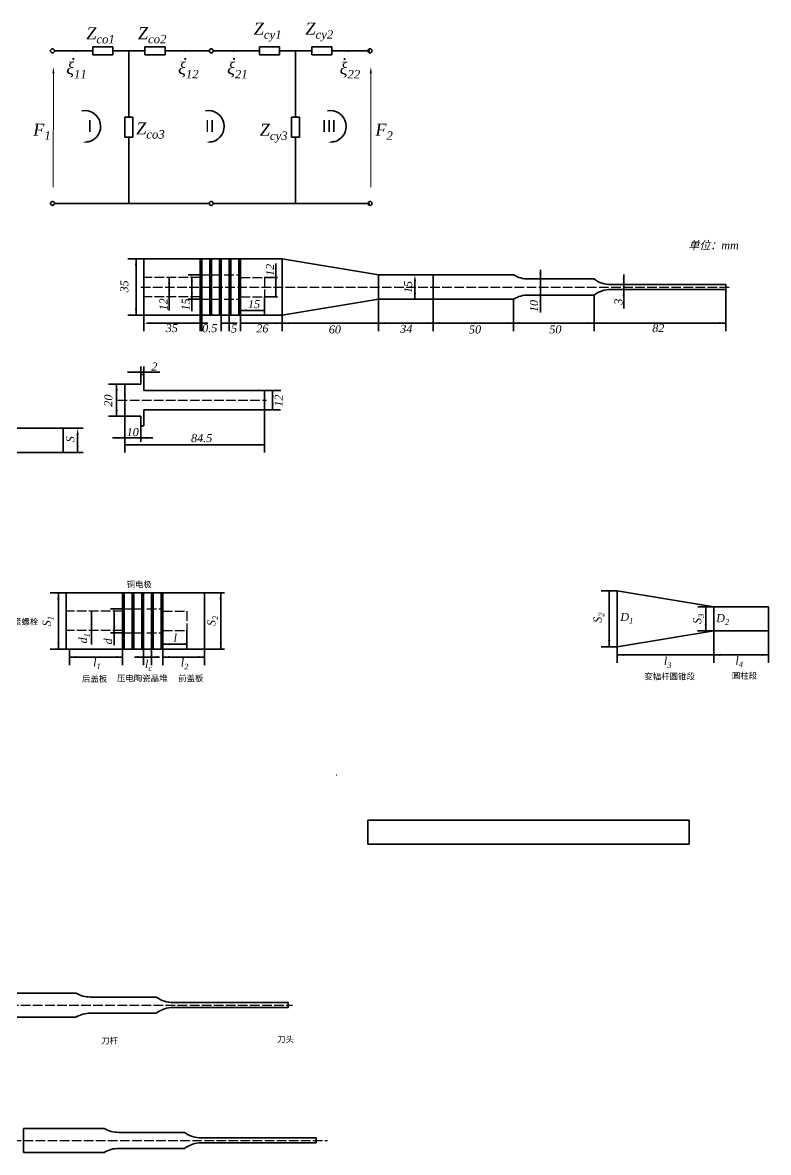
# Model space of a CAD drawing. Header units: millimetres. Extents: x 1780 to 3619, y -4222 to 1986.
# Drawn here: x 2557 to 3485, y -4222 to -2816 of the extents above; entities that cross this region are included whole.
import ezdxf

# ---------------------------------------------------------------- set-up
doc = ezdxf.new("R2010")
doc.units = ezdxf.units.MM
doc.linetypes.add('ACAD_ISO02W100', pattern=[15, 12, -3])
doc.layers.get('0').update_dxf_attribs({"lineweight": 35})
doc.layers.add('尺寸', color=7, linetype='Continuous', lineweight=20)
doc.layers.add('虚线', color=250, linetype='ACAD_ISO02W100')
doc.styles.add('TimesNewRoman', font='timesi.ttf', dxfattribs={"height": 10})
doc.styles.add('TimesNewRoman15', font='timesi.ttf', dxfattribs={"height": 15})
doc.styles.add('宋体7.5', font='', dxfattribs={"height": 7.5})
doc.styles.get('宋体7.5').set_extended_font_data('SimSun')

msp = doc.modelspace()

# ---------------------------------------------------------------- linework, layer by layer
for p, q in [((2597, -2850.7), (2644.5, -2850.7)), ((2644.5, -2850.7), (2644.5, -2845.7)), ((2644.5, -2845.7), (2657, -2845.7)), ((2644.5, -2850.7), (2644.5, -2855.7)), ((2644.5, -2855.7), (2657, -2855.7)), ((2669.5, -2845.7), (2657, -2845.7)), ((2669.5, -2855.7), (2657, -2855.7)), ((2669.5, -2850.7), (2669.5, -2845.7)), ((2669.5, -2850.7), (2669.5, -2855.7)), ((2669.5, -2850.7), (2689.5, -2850.7)), ((2709.5, -2850.7), (2689.5, -2850.7)), ((2689.5, -2933.2), (2689.5, -2850.7)), ((2709.5, -2850.7), (2709.5, -2845.7)), ((2709.5, -2845.7), (2722, -2845.7)), ((2709.5, -2850.7), (2709.5, -2855.7)), ((2709.5, -2855.7), (2722, -2855.7)), ((2734.5, -2845.7), (2722, -2845.7)), ((2734.5, -2855.7), (2722, -2855.7)), ((2734.5, -2850.7), (2734.5, -2845.7)), ((2734.5, -2850.7), (2734.5, -2855.7)), ((2789.5, -2850.7), (2734.5, -2850.7)), ((2794.5, -2850.7), (2852, -2850.7)), ((2852, -2850.7), (2852, -2845.7)), ((2852, -2845.7), (2864.5, -2845.7)), ((2852, -2850.7), (2852, -2855.7)), ((2852, -2855.7), (2864.5, -2855.7)), ((2877, -2845.7), (2864.5, -2845.7)), ((2877, -2855.7), (2864.5, -2855.7)), ((2877, -2850.7), (2877, -2845.7)), ((2877, -2850.7), (2877, -2855.7)), ((2877, -2850.7), (2897, -2850.7)), ((2917, -2850.7), (2897, -2850.7)), ((2897, -2933.2), (2897, -2850.7)), ((2917, -2850.7), (2917, -2845.7)), ((2917, -2845.7), (2929.5, -2845.7)), ((2917, -2850.7), (2917, -2855.7)), ((2917, -2855.7), (2929.5, -2855.7)), ((2942, -2845.7), (2929.5, -2845.7)), ((2942, -2855.7), (2929.5, -2855.7)), ((2942, -2850.7), (2942, -2845.7)), ((2942, -2850.7), (2989.5, -2850.7)), ((2942, -2850.7), (2942, -2855.7)), ((2689.5, -2933.2), (2684.5, -2933.2)), ((2684.5, -2933.2), (2684.5, -2945.7)), ((2689.5, -2933.2), (2694.5, -2933.2)), ((2694.5, -2933.2), (2694.5, -2945.7)), ((2897, -2933.2), (2892, -2933.2)), ((2892, -2933.2), (2892, -2945.7)), ((2897, -2933.2), (2902, -2933.2)), ((2902, -2933.2), (2902, -2945.7)), ((2684.5, -2958.2), (2684.5, -2945.7)), ((2694.5, -2958.2), (2694.5, -2945.7)), ((2892, -2958.2), (2892, -2945.7)), ((2902, -2958.2), (2902, -2945.7)), ((2689.5, -2958.2), (2684.5, -2958.2)), ((2689.5, -2958.2), (2694.5, -2958.2)), ((2689.5, -3040.7), (2689.5, -2958.2)), ((2897, -2958.2), (2892, -2958.2)), ((2897, -2958.2), (2902, -2958.2)), ((2897, -3040.7), (2897, -2958.2)), ((2689.5, -3040.7), (2597, -3040.7)), ((2689.5, -3040.7), (2789.5, -3040.7)), ((2897, -3040.7), (2794.5, -3040.7)), ((2897, -3040.7), (2942, -3040.7)), ((2942, -3040.7), (2989.5, -3040.7)), ((2708.3, -3109.8), (2688.3, -3109.8)), ((2698.4, -3179.8), (2698.4, -3110)), ((2778.3, -3109.8), (2708.3, -3109.8)), ((2708.3, -3109.8), (2708.3, -3144.8)), ((2780.3, -3109.8), (2778.3, -3109.8)), ((2778.3, -3109.8), (2778.3, -3144.8)), ((2790.3, -3109.8), (2780.3, -3109.8)), ((2780.3, -3109.8), (2780.3, -3144.8)), ((2792.3, -3109.8), (2790.3, -3109.8)), ((2790.3, -3109.8), (2790.3, -3144.8)), ((2802.3, -3109.8), (2792.3, -3109.8)), ((2792.3, -3109.8), (2792.3, -3144.8)), ((2804.3, -3109.8), (2802.3, -3109.8)), ((2802.3, -3109.8), (2802.3, -3144.8)), ((2814.3, -3109.8), (2804.3, -3109.8)), ((2804.3, -3109.8), (2804.3, -3144.8)), ((2816.3, -3109.8), (2814.3, -3109.8)), ((2814.3, -3109.8), (2814.3, -3144.8)), ((2826.3, -3109.8), (2816.3, -3109.8)), ((2816.3, -3109.8), (2816.3, -3144.8)), ((2828.3, -3109.8), (2826.3, -3109.8)), ((2826.3, -3109.8), (2826.3, -3144.8)), ((2828.3, -3109.8), (2828.3, -3144.8)), ((2828.3, -3109.8), (2880.3, -3109.8)), ((2872.2, -3115.5), (2872.2, -3144.9)), ((2880.3, -3109.8), (2880.3, -3144.8)), ((2880.3, -3109.8), (3000.3, -3129.8)), ((2880.3, -3179.8), (2880.3, -3109.8)), ((2739.6, -3132.8), (2739.6, -3144.9)), ((2778.3, -3129.8), (2763.3, -3129.8)), ((2767.9, -3132.3), (2767.9, -3144.9)), ((2858.3, -3132.8), (2874.4, -3132.8)), ((3068.3, -3129.8), (3000.3, -3129.8)), ((3000.3, -3129.8), (3000.3, -3159.8)), ((3068.3, -3129.8), (3168.3, -3129.8)), ((3068.3, -3129.8), (3068.3, -3159.8)), ((3186.6, -3134.8), (3268.3, -3134.8)), ((3201.5, -3123.3), (3201.5, -3176.5)), ((3305.2, -3129), (3305.2, -3171.7)), ((2708.3, -3179.8), (2708.3, -3144.8)), ((2739.6, -3174.2), (2739.6, -3144.9)), ((2767.9, -3174.9), (2767.9, -3144.9)), ((2778.3, -3179.8), (2778.3, -3144.8)), ((2780.3, -3179.8), (2780.3, -3144.8)), ((2790.3, -3179.8), (2790.3, -3144.8)), ((2792.3, -3179.8), (2792.3, -3144.8)), ((2802.3, -3179.8), (2802.3, -3144.8)), ((2804.3, -3179.8), (2804.3, -3144.8)), ((2814.3, -3179.8), (2814.3, -3144.8)), ((2816.3, -3179.8), (2816.3, -3144.8)), ((2826.3, -3179.8), (2826.3, -3144.8)), ((2828.3, -3179.8), (2828.3, -3144.8)), ((2872.2, -3156.9), (2872.2, -3144.9)), ((2880.3, -3179.8), (2880.3, -3144.8)), ((3045.5, -3137.8), (3045.5, -3159.7)), ((3368.3, -3141.8), (3289.6, -3141.8)), ((3289.6, -3147.8), (3368.3, -3147.8)), ((3432.3, -3141.8), (3368.3, -3141.8)), ((3368.3, -3147.8), (3432.3, -3147.8)), ((3432.3, -3147.8), (3432.3, -3141.8)), ((3432.3, -3147.8), (3432.3, -3189.6)), ((2778.3, -3159.8), (2763.3, -3159.8)), ((2858.3, -3156.8), (2874.4, -3156.9)), ((2858.3, -3156.8), (2858.3, -3168.9)), ((2880.3, -3179.8), (3000.3, -3159.8)), ((3000.3, -3159.8), (3068.3, -3159.8)), ((3000.3, -3159.8), (3000.3, -3189.8)), ((3068.3, -3159.8), (3168.3, -3159.8)), ((3068.3, -3159.8), (3068.3, -3189.8)), ((3168.3, -3159.8), (3168.3, -3189.7)), ((3186.6, -3154.8), (3268.3, -3154.8)), ((3268.3, -3154.8), (3268.3, -3189.7)), ((2828.4, -3173.9), (2858.4, -3173.9)), ((2858.3, -3168.9), (2858.3, -3178.9)), ((2708.3, -3179.8), (2688.3, -3179.8)), ((2778.3, -3179.8), (2708.3, -3179.8)), ((2708.3, -3179.8), (2708.3, -3189.8)), ((2708.3, -3189.8), (2708.3, -3199.8)), ((2712.3, -3189.8), (2778.3, -3189.8)), ((2780.3, -3179.8), (2778.3, -3179.8)), ((2778.3, -3179.8), (2778.3, -3189.8)), ((2778.3, -3189.8), (2778.3, -3199.8)), ((2778.3, -3189.8), (2787.8, -3189.8)), ((2790.3, -3179.8), (2780.3, -3179.8)), ((2780.3, -3179.8), (2780.3, -3189.8)), ((2780.3, -3189.8), (2780.3, -3199.8)), ((2792.3, -3179.8), (2790.3, -3179.8)), ((2802.3, -3179.8), (2792.3, -3179.8)), ((2804.3, -3179.8), (2802.3, -3179.8)), ((2814.3, -3179.8), (2804.3, -3179.8)), ((2804.3, -3179.8), (2804.3, -3189.8)), ((2804.3, -3189.8), (2804.3, -3199.8)), ((2804.3, -3189.8), (2824.3, -3189.8)), ((2816.3, -3179.8), (2814.3, -3179.8)), ((2814.3, -3179.8), (2814.3, -3189.8)), ((2814.3, -3189.8), (2814.3, -3199.8)), ((2826.3, -3179.8), (2816.3, -3179.8)), ((2828.3, -3179.8), (2826.3, -3179.8)), ((2828.3, -3179.8), (2828.3, -3189.8)), ((2828.3, -3179.8), (2880.3, -3179.8)), ((2828.3, -3189.8), (2880.3, -3189.8)), ((2828.3, -3189.8), (2828.3, -3199.8)), ((2880.3, -3179.8), (2880.3, -3189.8)), ((2880.3, -3189.8), (3011.6, -3189.8)), ((2880.3, -3189.8), (2880.3, -3199.8)), ((3000.3, -3189.8), (3070.3, -3189.8)), ((3000.3, -3189.8), (3000.3, -3199.8)), ((3068.3, -3189.8), (3168, -3189.8)), ((3068.3, -3189.8), (3068.3, -3199.8)), ((3168.3, -3189.7), (3168.3, -3199.7)), ((3168.3, -3189.7), (3268, -3189.7)), ((3268.3, -3189.7), (3432.3, -3189.6)), ((3268.3, -3189.7), (3268.3, -3199.7)), ((3432.3, -3189.6), (3432.3, -3199.6)), ((2704.3, -3243.7), (2704.3, -3253.7)), ((2708.3, -3253.7), (2708.3, -3243.7)), ((2728.2, -3250.7), (2687.7, -3250.7)), ((2704.3, -3265.7), (2704.3, -3253.7)), ((2704.3, -3253.7), (2708.3, -3253.7)), ((2708.3, -3253.7), (2708.3, -3273.7)), ((2684.3, -3265.7), (2664.3, -3265.7)), ((2674.3, -3305.7), (2674.3, -3265.7)), ((2684.3, -3285.7), (2684.3, -3265.7)), ((2684.3, -3265.7), (2704.3, -3265.7)), ((2708.3, -3273.7), (2858.4, -3273.7)), ((2858.3, -3297.7), (2858.4, -3273.7)), ((2878.4, -3273.7), (2858.4, -3273.7)), ((2868.3, -3297.7), (2868.4, -3273.7)), ((2684.3, -3285.7), (2684.3, -3305.7)), ((2684.3, -3305.7), (2664.3, -3305.6)), ((2684.3, -3305.7), (2704.3, -3305.7)), ((2684.3, -3305.7), (2684.3, -3320.7)), ((2704.3, -3305.7), (2704.3, -3317.7)), ((2708.3, -3317.7), (2708.3, -3297.7)), ((2708.3, -3297.7), (2858.3, -3297.7)), ((2858.3, -3297.7), (2858.3, -3350.7)), ((2878.3, -3297.7), (2858.3, -3297.7)), ((2704.3, -3317.7), (2708.3, -3317.7)), ((2704.3, -3317.7), (2704.3, -3337.7)), ((2207.6, -3320.7), (2607.6, -3320.7)), ((2607.6, -3320.7), (2632.6, -3320.7)), ((2607.6, -3350.7), (2607.6, -3320.7)), ((2625.8, -3328.7), (2625.7, -3351.7)), ((2669.3, -3332.7), (2719.3, -3332.7)), ((2684.3, -3320.7), (2684.3, -3335.7)), ((2684.3, -3335.7), (2684.3, -3350.7)), ((2684.3, -3341.3), (2858.3, -3341.3)), ((2207.6, -3350.7), (2607.6, -3350.7)), ((2607.6, -3350.7), (2632.6, -3350.7)), ((2611.7, -3525.6), (2591.7, -3525.6)), ((2601.8, -3595.6), (2601.8, -3525.8)), ((2681.7, -3525.6), (2611.7, -3525.6)), ((2611.7, -3525.6), (2611.7, -3560.6)), ((2683.7, -3525.6), (2681.7, -3525.6)), ((2681.7, -3525.6), (2681.7, -3560.6)), ((2693.7, -3525.6), (2683.7, -3525.6)), ((2683.7, -3525.6), (2683.7, -3560.6)), ((2695.7, -3525.6), (2693.7, -3525.6)), ((2693.7, -3525.6), (2693.7, -3560.6)), ((2705.7, -3525.6), (2695.7, -3525.6)), ((2695.7, -3525.6), (2695.7, -3560.6)), ((2707.7, -3525.6), (2705.7, -3525.6)), ((2705.7, -3525.6), (2705.7, -3560.6)), ((2717.7, -3525.6), (2707.7, -3525.6)), ((2707.7, -3525.6), (2707.7, -3560.6)), ((2719.7, -3525.6), (2717.7, -3525.6)), ((2717.7, -3525.6), (2717.7, -3560.6)), ((2729.7, -3525.6), (2719.7, -3525.6)), ((2719.7, -3525.6), (2719.7, -3560.6)), ((2731.7, -3525.6), (2729.7, -3525.6)), ((2729.7, -3525.6), (2729.7, -3560.6)), ((2731.7, -3525.6), (2731.7, -3560.6)), ((2731.7, -3525.6), (2783.7, -3525.6)), ((2783.7, -3525.6), (2783.7, -3560.6)), ((2783.7, -3595.6), (2783.7, -3525.6)), ((2803.7, -3525.6), (2783.7, -3525.6)), ((2803.7, -3525.6), (2808.7, -3525.6)), ((2803.8, -3595.6), (2803.8, -3525.8)), ((3277.3, -3522.9), (3297.3, -3522.9)), ((3287.2, -3592.9), (3287.2, -3523.1)), ((3297.3, -3522.9), (3297.3, -3557.9)), ((3297.3, -3522.9), (3417.3, -3542.9)), ((3297.3, -3592.9), (3297.3, -3522.9)), ((3417.3, -3542.9), (3397.3, -3542.9)), ((3407.3, -3573), (3407.3, -3543.1)), ((3485.3, -3542.9), (3417.3, -3542.9)), ((3417.3, -3542.9), (3417.3, -3572.9)), ((3485.3, -3542.9), (3485.3, -3572.9)), ((2643, -3548.6), (2643, -3560.7)), ((2681.7, -3545.6), (2666.7, -3545.6)), ((2671.3, -3548.1), (2671.3, -3560.6)), ((3297.3, -3592.9), (3297.3, -3557.9)), ((2611.7, -3595.6), (2611.7, -3560.6)), ((2643, -3590), (2643, -3560.7)), ((2671.3, -3590.6), (2671.3, -3560.6)), ((2681.7, -3595.6), (2681.7, -3560.6)), ((2683.7, -3595.6), (2683.7, -3560.6)), ((2693.7, -3595.6), (2693.7, -3560.6)), ((2695.7, -3595.6), (2695.7, -3560.6)), ((2705.7, -3595.6), (2705.7, -3560.6)), ((2707.7, -3595.6), (2707.7, -3560.6)), ((2717.7, -3595.6), (2717.7, -3560.6)), ((2719.7, -3595.6), (2719.7, -3560.6)), ((2729.7, -3595.6), (2729.7, -3560.6)), ((2731.7, -3595.6), (2731.7, -3560.6)), ((2761.7, -3572.6), (2761.7, -3584.6)), ((2783.7, -3595.6), (2783.7, -3560.6)), ((3297.3, -3592.9), (3417.3, -3572.9)), ((3417.2, -3573), (3397.2, -3572.9)), ((3417.3, -3572.9), (3485.3, -3572.9)), ((3417.3, -3572.9), (3417.3, -3602.9)), ((3485.3, -3572.9), (3485.2, -3602.9)), ((2681.7, -3575.6), (2666.7, -3575.6)), ((2761.7, -3584.6), (2761.7, -3594.6)), ((2611.7, -3595.6), (2591.7, -3595.6)), ((2681.7, -3595.6), (2611.7, -3595.6)), ((2615.7, -3595.6), (2615.7, -3605.6)), ((2683.7, -3595.6), (2681.7, -3595.6)), ((2681.7, -3595.6), (2681.7, -3605.5)), ((2693.7, -3595.6), (2683.7, -3595.6)), ((2695.7, -3595.6), (2693.7, -3595.6)), ((2705.7, -3595.6), (2695.7, -3595.6)), ((2707.7, -3595.6), (2705.7, -3595.6)), ((2717.7, -3595.6), (2707.7, -3595.6)), ((2707.7, -3595.6), (2707.7, -3605.5)), ((2719.7, -3595.6), (2717.7, -3595.6)), ((2717.7, -3595.6), (2717.7, -3605.5)), ((2729.7, -3595.6), (2719.7, -3595.6)), ((2731.7, -3595.6), (2729.7, -3595.6)), ((2731.7, -3595.6), (2731.7, -3605.6)), ((2731.7, -3595.6), (2783.7, -3595.6)), ((2731.8, -3589.6), (2761.8, -3589.6)), ((2783.7, -3595.6), (2783.7, -3605.6)), ((2803.7, -3595.6), (2783.7, -3595.6)), ((2803.7, -3595.6), (2808.7, -3595.6)), ((3277.3, -3592.9), (3297.3, -3592.9)), ((3297.3, -3592.9), (3297.3, -3602.9)), ((2615.7, -3605.6), (2681.7, -3605.5)), ((2615.7, -3605.6), (2615.7, -3615.6)), ((2681.7, -3605.5), (2681.7, -3615.5)), ((2696.7, -3605.5), (2727.7, -3605.5)), ((2707.7, -3605.5), (2707.7, -3615.5)), ((2717.7, -3605.5), (2717.7, -3615.5)), ((2731.7, -3605.6), (2783.7, -3605.6)), ((2731.7, -3605.6), (2731.7, -3615.6)), ((2783.7, -3605.6), (2783.7, -3615.6)), ((3297.3, -3602.9), (3428.6, -3602.9)), ((3297.3, -3602.9), (3297.3, -3612.9)), ((3417.3, -3602.9), (3485.2, -3602.9)), ((3417.3, -3602.9), (3417.3, -3612.9)), ((3485.2, -3602.9), (3485.2, -3612.9)), ((2947.5, -3752.7), (2947.7, -3752.7)), ((2986.8, -3808.5), (3386.8, -3808.5)), ((2986.8, -3838.5), (2986.8, -3808.5)), ((3386.8, -3808.5), (3386.8, -3838.5)), ((3386.8, -3838.5), (2986.8, -3838.5)), ((2523.6, -4023.9), (2623.6, -4023.9)), ((2641.9, -4028.9), (2723.6, -4028.9)), ((2823.6, -4035.9), (2744.9, -4035.9)), ((2887.6, -4035.9), (2823.6, -4035.9)), ((2887.6, -4041.9), (2887.6, -4035.9)), ((2641.9, -4048.9), (2723.6, -4048.9)), ((2744.9, -4041.9), (2823.6, -4041.9)), ((2823.6, -4041.9), (2887.6, -4041.9)), ((2523.6, -4053.9), (2623.6, -4053.9)), ((2558.6, -4192.4), (2658.6, -4192.4)), ((2558.6, -4222.4), (2558.6, -4192.4)), ((2676.9, -4197.4), (2758.6, -4197.4)), ((2858.6, -4204.4), (2779.9, -4204.4)), ((2922.6, -4204.4), (2858.6, -4204.4)), ((2922.6, -4210.4), (2922.6, -4204.4)), ((2676.9, -4217.4), (2758.6, -4217.4)), ((2779.9, -4210.4), (2858.6, -4210.4)), ((2858.6, -4210.4), (2922.6, -4210.4)), ((2558.6, -4222.4), (2658.6, -4222.4))]:
    msp.add_line(p, q)
for centre in [(2594.5, -2850.7), (2792, -2850.7), (2989.5, -2850.7), (2594.5, -3040.7), (2792, -3040.7), (2989.5, -3040.7)]:
    msp.add_circle(centre, 2.5)
for centre, radius, start, end in [((2634.7, -2944.7), 19.7, 283.4875, 100.3827), ((2788.5, -2944.7), 19.7, 283.4875, 100.3827), ((2940.2, -2944.7), 19.7, 283.4875, 100.3827), ((3186.6, -3098.8), 36, 239.4416, 270), ((3289.6, -3105.8), 36, 233.6639, 270), ((3289.6, -3183.8), 36, 90, 126.3361), ((3186.6, -3190.8), 36, 90, 120.5584), ((2641.9, -3992.9), 36, 239.4416, 270), ((2744.9, -3999.9), 36, 233.6639, 270), ((2641.9, -4084.9), 36, 90, 120.5584), ((2744.9, -4077.9), 36, 90, 126.3361), ((2676.9, -4161.4), 36, 239.4416, 270), ((2779.9, -4168.4), 36, 233.6639, 270), ((2676.9, -4253.4), 36, 90, 120.5584), ((2779.9, -4246.4), 36, 90, 126.3361)]:
    msp.add_arc(centre, radius, start, end)
at = {"layer": '尺寸'}
for p, q in [((2595.6, -2878.6), (2595.5, -3020.6)), ((2990.6, -2878.6), (2990.5, -3020.6))]:
    msp.add_line(p, q, dxfattribs=at)
for points in [[(2623, -2852.1), (2631, -2850.7), (2623, -2849.4)], [(2758.6, -2852.1), (2766.6, -2850.7), (2758.5, -2849.4)], [(2819.2, -2852.1), (2827.2, -2850.7), (2819.2, -2849.4)], [(2962.3, -2852.1), (2970.2, -2850.7), (2962.2, -2849.4)], [(2596.9, -2878.6), (2595.6, -2870.6), (2594.3, -2878.7)], [(2991.9, -2878.6), (2990.6, -2870.6), (2989.3, -2878.7)], [(2639.2, -2962.5), (2631.4, -2964.7), (2639.5, -2965.1)], [(2793, -2962.5), (2785.2, -2964.7), (2793.3, -2965.1)], [(2944.6, -2962.5), (2936.8, -2964.7), (2944.9, -2965.1)], [(2699.7, -3117.8), (2698.3, -3109.8), (2697, -3117.8)], [(2741, -3140.9), (2739.6, -3132.9), (2738.3, -3140.9)], [(2769.3, -3137.8), (2767.9, -3129.8), (2766.6, -3137.8)], [(2873.6, -3140.7), (2872.2, -3132.8), (2871, -3140.8)], [(3046.8, -3137.8), (3045.4, -3129.8), (3044.1, -3137.8)], [(3202.9, -3126.9), (3201.5, -3134.9), (3200.2, -3126.9)], [(3306.5, -3133.9), (3305.2, -3141.8), (3303.9, -3133.8)], [(2741, -3149), (2739.6, -3157), (2738.3, -3149)], [(2873.6, -3148.9), (2872.2, -3156.9), (2871, -3148.9)], [(3306.5, -3155.8), (3305.2, -3147.8), (3303.9, -3155.8)], [(2769.3, -3151.9), (2767.9, -3159.9), (2766.6, -3151.9)], [(3046.9, -3151.8), (3045.5, -3159.8), (3044.2, -3151.8)], [(3202.9, -3162.9), (3201.5, -3154.9), (3200.2, -3162.9)], [(2699.8, -3171.8), (2698.4, -3179.8), (2697.1, -3171.8)], [(2836.4, -3172.5), (2828.4, -3173.9), (2836.4, -3175.2)], [(2850.4, -3172.5), (2858.4, -3173.9), (2850.4, -3175.2)], [(2716.3, -3188.5), (2708.3, -3189.8), (2716.3, -3191.1)], [(2770.3, -3188.4), (2778.3, -3189.8), (2770.3, -3191.1)], [(2836.3, -3188.5), (2828.3, -3189.8), (2836.3, -3191.1)], [(2872.3, -3188.5), (2880.3, -3189.8), (2872.3, -3191.1)], [(2888.3, -3188.5), (2880.3, -3189.8), (2888.3, -3191.1)], [(3008.3, -3188.4), (3000.3, -3189.8), (3008.3, -3191.1)], [(3060.3, -3188.4), (3068.3, -3189.8), (3060.3, -3191.1)], [(3076.3, -3188.4), (3068.3, -3189.8), (3076.3, -3191.1)], [(3160.3, -3188.4), (3168.3, -3189.7), (3160.3, -3191)], [(3176.3, -3188.4), (3168.3, -3189.7), (3176.3, -3191)], [(3260.3, -3188.3), (3268.3, -3189.7), (3260.3, -3191)], [(3276.3, -3188.3), (3268.3, -3189.7), (3276.3, -3191)], [(3424.3, -3188.3), (3432.3, -3189.6), (3424.3, -3190.9)], [(2696.3, -3252), (2704.3, -3250.7), (2696.3, -3249.4)], [(2716.3, -3252), (2708.3, -3250.7), (2716.3, -3249.4)], [(2675.7, -3273.7), (2674.3, -3265.7), (2673, -3273.7)], [(2869.8, -3281.7), (2868.4, -3273.7), (2867.1, -3281.7)], [(2869.8, -3289.7), (2868.4, -3297.7), (2867.1, -3289.7)], [(2675.7, -3297.7), (2674.3, -3305.7), (2673.1, -3297.6)], [(2624.5, -3328.7), (2625.8, -3320.7), (2627.1, -3328.7)], [(2676.3, -3334), (2684.3, -3332.7), (2676.3, -3331.4)], [(2712.3, -3334), (2704.3, -3332.7), (2712.3, -3331.4)], [(2624.4, -3342.7), (2625.8, -3350.7), (2627.1, -3342.7)], [(2692.3, -3340), (2684.3, -3341.3), (2692.3, -3342.6)], [(2850.3, -3340), (2858.3, -3341.3), (2850.3, -3342.6)], [(2603.1, -3533.6), (2601.7, -3525.6), (2600.4, -3533.6)], [(2805.1, -3533.6), (2803.7, -3525.6), (2802.4, -3533.6)], [(3285.9, -3530.9), (3287.2, -3522.9), (3288.5, -3530.9)], [(3408.7, -3550.9), (3407.3, -3542.9), (3406, -3550.9)], [(2644.4, -3556.6), (2643, -3548.6), (2641.8, -3556.6)], [(2672.7, -3553.6), (2671.3, -3545.6), (2670.1, -3553.6)], [(2644.4, -3564.8), (2643, -3572.7), (2641.8, -3564.7)], [(2672.7, -3567.7), (2671.3, -3575.7), (2670.1, -3567.7)], [(3408.7, -3565), (3407.3, -3573), (3406, -3565)], [(3285.8, -3584.9), (3287.2, -3592.9), (3288.5, -3584.9)], [(2603.2, -3587.6), (2601.8, -3595.6), (2600.5, -3587.6)], [(2739.8, -3588.3), (2731.8, -3589.6), (2739.8, -3590.9)], [(2753.8, -3588.2), (2761.8, -3589.6), (2753.8, -3590.9)], [(2805.2, -3587.6), (2803.8, -3595.6), (2802.5, -3587.6)], [(3477.3, -3601.5), (3485.2, -3602.9), (3477.2, -3604.2)], [(2623.7, -3604.2), (2615.7, -3605.6), (2623.7, -3606.9)], [(2673.7, -3604.2), (2681.7, -3605.5), (2673.7, -3606.8)], [(2699.7, -3604.2), (2707.7, -3605.5), (2699.7, -3606.8)], [(2725.7, -3604.2), (2717.7, -3605.5), (2725.7, -3606.8)], [(2739.7, -3604.2), (2731.7, -3605.6), (2739.7, -3606.9)], [(2775.7, -3604.2), (2783.7, -3605.6), (2775.7, -3606.9)], [(3305.2, -3601.6), (3297.3, -3602.9), (3305.3, -3604.2)], [(3425.3, -3601.5), (3417.3, -3602.9), (3425.3, -3604.2)]]:
    msp.add_solid(points, dxfattribs=at)
at = {"layer": '虚线'}
for p, q in [((2778.3, -3132.8), (2708.3, -3132.8)), ((2778.3, -3129.8), (2828.3, -3129.8)), ((2784.6, -3132.8), (2784.6, -3132.8)), ((2828.3, -3132.8), (2858.3, -3132.8)), ((2858.3, -3132.8), (2858.3, -3156.8)), ((2704.5, -3144.8), (3438, -3144.8)), ((2778.3, -3156.8), (2708.3, -3156.8)), ((2778.3, -3159.8), (2828.3, -3159.8)), ((2828.3, -3156.8), (2858.3, -3156.8)), ((2675.6, -3285.7), (2860.7, -3285.7)), ((2681.7, -3548.6), (2611.7, -3548.6)), ((2681.7, -3545.6), (2731.7, -3545.6)), ((2688, -3548.6), (2688, -3548.6)), ((2731.7, -3548.6), (2761.7, -3548.6)), ((2761.7, -3548.6), (2761.7, -3572.6)), ((2681.7, -3572.6), (2611.7, -3572.6)), ((2731.7, -3572.6), (2761.7, -3572.6)), ((2681.7, -3575.6), (2731.7, -3575.6)), ((2135.2, -4038.9), (2893.3, -4038.9)), ((2543.5, -4207.4), (2936.8, -4207.4))]:
    msp.add_line(p, q, dxfattribs=at)

# ---------------------------------------------------------------- texts
at = {"layer": '尺寸'}
for s, width, heights, insert, char_height, attachment_point, style in [('\\A1;Z{\\H0.7x;\\S^ co1;}', 28.768, [11.7], (2672, -2821.4), 15, 3, 'TimesNewRoman15'), ('\\A1;Z{\\H0.7x;\\S^ co2;}', 28.768, [0], (2736.3, -2821.2), 15, 3, 'TimesNewRoman15'), ('\\A1;Z{\\H0.7x;\\S^ cy1;}', 28.768, [11.7], (2879.5, -2815.6), 15, 3, 'TimesNewRoman15'), ('\\A1;Z{\\H0.7x;\\S^ cy2;}', 28.768, [0], (2943.8, -2815.5), 15, 3, 'TimesNewRoman15'), ('\\A1;ξ{\\H0.7x;\\S^ 11;}', 28.768, [0], (2637.1, -2885), 15, 9, 'TimesNewRoman15'), ('.', 28.768, [0], (2623.8, -2846.7), 15, 3, 'TimesNewRoman15'), ('\\A1;ξ{\\H0.7x;\\S^ 12;}', 28.768, [0], (2776.3, -2885), 15, 9, 'TimesNewRoman15'), ('.', 28.768, [0], (2763, -2846.7), 15, 3, 'TimesNewRoman15'), ('\\A1;ξ{\\H0.7x;\\S^ 21;}', 28.768, [0], (2837.3, -2885), 15, 9, 'TimesNewRoman15'), ('.', 28.768, [0], (2823.9, -2846.7), 15, 3, 'TimesNewRoman15'), ('\\A1;ξ{\\H0.7x;\\S^ 22;}', 28.768, [0], (2977.4, -2885.1), 15, 9, 'TimesNewRoman15'), ('.', 28.768, [0], (2961.3, -2847), 15, 3, 'TimesNewRoman15'), ('Ⅰ', 28.768, [0], (2630.7, -2936.6), 15, 1, 'TimesNewRoman15'), ('\\A1;Z{\\H0.7x;\\S^ co3;}', 28.768, [0], (2734.1, -2939.8), 15, 3, 'TimesNewRoman15'), ('Ⅱ', 28.768, [0], (2779.9, -2936.6), 15, 1, 'TimesNewRoman15'), ('Ⅲ', 28.768, [0], (2928.4, -2936.6), 15, 1, 'TimesNewRoman15'), ('\\A1;F{\\H0.7x;\\S^ 1;}', 28.768, [0], (2570.5, -2941.4), 15, 1, 'TimesNewRoman15'), ('\\A1;Z{\\H0.7x;\\S^ cy3;}', 28.768, [0], (2887, -2941.5), 15, 3, 'TimesNewRoman15'), ('\\A1;F{\\H0.7x;\\S^ 2;}', 28.768, [0], (2996.2, -2941.4), 15, 1, 'TimesNewRoman15'), ('\\A1;{\\fSimSun|b0|i1|c134|p2;单位：}mm', 84.644, [0], (3385.7, -3087.8), 10, 1, 'TimesNewRoman'), ('\\A1;15', 13.288, [0], (2837.7, -3161.1), 10, 1, 'TimesNewRoman'), ('\\A1;35', 13.288, [0], (2735.4, -3190.9), 10, 1, 'TimesNewRoman'), ('\\A1;0.5', 13.288, [0], (2780.7, -3191), 10, 1, 'TimesNewRoman'), ('\\A1;5', 13.288, [0], (2816.7, -3191.4), 10, 1, 'TimesNewRoman'), ('\\A1;26', 13.288, [0], (2848.1, -3191.4), 10, 1, 'TimesNewRoman'), ('\\A1;60', 13.288, [0], (2938.3, -3192.6), 10, 1, 'TimesNewRoman'), ('\\A1;34', 13.288, [0], (3027.2, -3191.9), 10, 1, 'TimesNewRoman'), ('\\A1;50', 13.288, [0], (3112.7, -3192.6), 10, 1, 'TimesNewRoman'), ('\\A1;50', 13.288, [0], (3212.7, -3192.5), 10, 1, 'TimesNewRoman'), ('\\A1;82', 13.288, [0], (3340.7, -3190.9), 10, 1, 'TimesNewRoman'), ('\\A1;2', 28.768, [0], (2717.5, -3238.8), 10, 1, 'TimesNewRoman'), ('\\A1;10', 28.768, [0], (2686.7, -3320.5), 10, 1, 'TimesNewRoman'), ('\\A1;84.5', 13.288, [0], (2766.9, -3327.9), 10, 1, 'TimesNewRoman'), ('\\A1;铜电极', 67.643, [0], (2686.6, -3511.4), 7.5, 1, '宋体7.5'), ('\\A1;预紧螺栓', 67.643, [0], (2534.9, -3557.9), 7.5, 1, '宋体7.5'), ('\\A1;D{\\H0.7x;\\S^ 1;}', 13.288, [0], (3301, -3550.6), 10, 1, 'TimesNewRoman'), ('\\A1;D{\\H0.7x;\\S^ 2;}', 13.288, [0], (3420.3, -3552.1), 10, 1, 'TimesNewRoman'), ('\\A1;l', 13.288, [0], (2745.2, -3576.8), 10, 1, 'TimesNewRoman'), ('\\A1;l{\\H0.7x;\\S^ 1;}', 28.768, [0], (2645.1, -3607.2), 10, 1, 'TimesNewRoman'), ('\\A1;l{\\H0.7x;\\S^ c;}', 13.288, [0], (2709.6, -3609.3), 10, 1, 'TimesNewRoman'), ('\\A1;l{\\H0.7x;\\S^ 2;}', 28.768, [0], (2754.1, -3607.5), 10, 1, 'TimesNewRoman'), ('\\A1;l{\\H0.7x;\\S^ 3;}', 13.288, [0], (3355.2, -3605.6), 10, 1, 'TimesNewRoman'), ('\\A1;l{\\H0.7x;\\S^ 4;}', 10, [0], (3444.2, -3605), 10, 1, 'TimesNewRoman'), ('\\A1;后盖板', 67.643, [0], (2631.1, -3629), 7.5, 1, '宋体7.5'), ('\\A1;压电陶瓷晶堆', 96.696, [0], (2674.7, -3628.3), 7.5, 1, '宋体7.5'), ('\\A1;前盖板', 67.643, [0], (2750.8, -3628.2), 7.5, 1, '宋体7.5'), ('\\A1;变幅杆圆锥段', 67.643, [0], (3330.9, -3626), 7.5, 1, '宋体7.5'), ('\\A1;圆柱段', 67.643, [0], (3439.8, -3625.1), 7.5, 1, '宋体7.5'), ('\\A1;刀杆', 67.643, [0], (2655.1, -4079.6), 7.5, 1, '宋体7.5'), ('\\A1;刀头', 67.643, [0], (2874, -4077.9), 7.5, 1, '宋体7.5')]:
    msp.add_mtext_dynamic_manual_height_columns(s, width=width, gutter_width=12.5, heights=heights, dxfattribs=dict(at, insert=insert, char_height=char_height, attachment_point=attachment_point, style=style))
at = {"layer": '尺寸', "char_height": 10, "style": 'TimesNewRoman'}
for s, insert, attachment_point, rotation in [('\\A1;12', (2860.2, -3115.9), 3, 90), ('\\A1;35', (2678.8, -3151.5), 1, 90), ('\\A1;15', (3032, -3152.3), 1, 90), ('\\A1;12', (2727.6, -3173.9), 1, 90), ('\\A1;15', (2755.2, -3174.1), 1, 90), ('\\A1;10', (3188.6, -3176), 1, 90), ('\\A1;3', (3293.7, -3166.8), 1, 90), ('\\A1;20', (2658.9, -3293.8), 1, 90), ('\\A1;12', (2871, -3293.8), 1, 90), ('\\A1;S', (2621.8, -3338.2), 7, 89.9636), ('\\A1;S{\\H0.7x;\\S^ 1;}', (2582.2, -3567.3), 1, 90), ('\\A1;S{\\H0.7x;\\S^ 2;}', (2787.2, -3566.9), 1, 90), ('\\A1;S{\\H0.7x;\\S^ 2;}', (3281.1, -3562.9), 7, 90), ('\\A1;S{\\H0.7x;\\S^ 3;}', (3391.7, -3564.3), 1, 90), ('\\A1;d{\\H0.7x;\\S^ 1;}', (2627.4, -3588.6), 1, 90), ('\\A1;d', (2658.6, -3589.8), 1, 90)]:
    msp.add_mtext_dynamic_manual_height_columns(s, width=28.768, gutter_width=12.5, heights=[0], dxfattribs=dict(at, insert=insert, attachment_point=attachment_point, rotation=rotation))

doc.saveas('drawing.dxf')
